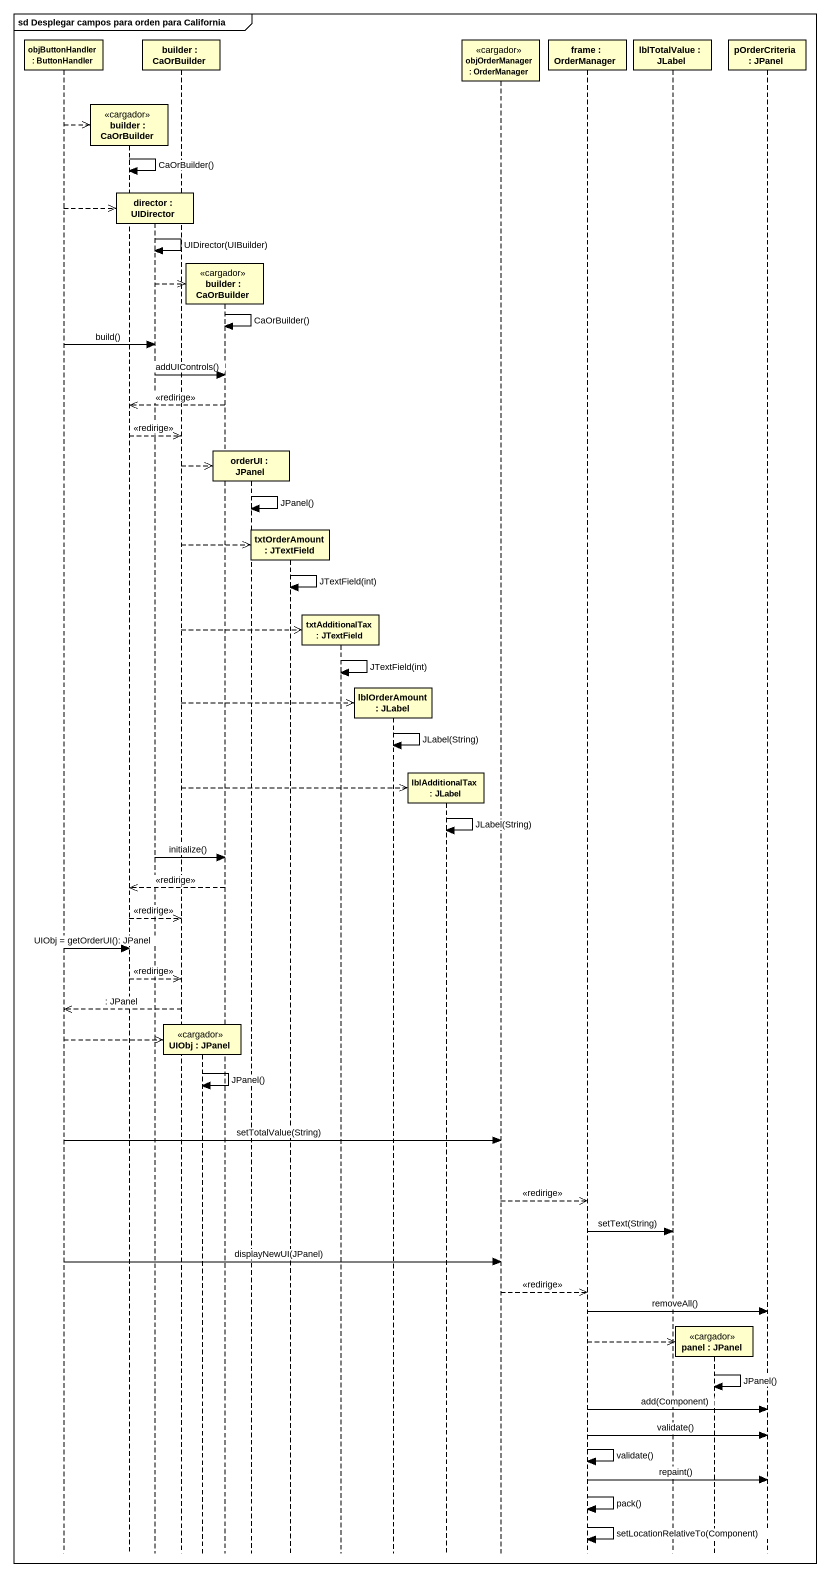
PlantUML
@startuml
mainframe sd Desplegar campos para orden para California
hide footbox
participant "objButtonHandler : ButtonHandler" as objButtonHandler
participant "builder : CaOrBuilder" as builder <<cargador>>
participant "director : UIDirector" as director
participant "builder : CaOrBuilder" as builder_2
participant "UIObj : JPanel" as UIObj <<cargador>>
participant "builder : CaOrBuilder" as builder_3 <<cargador>>
participant "orderUI : JPanel" as orderUI
participant "txtOrderAmount : JTextField" as txtOrderAmount
participant "txtAdditionalTax : JTextField" as txtAdditionalTax
participant "lblOrderAmount : JLabel" as lblOrderAmount
participant "lblAdditionalTax : JLabel" as lblAdditionalTax
participant "objOrderManager : OrderManager" as objOrderManager <<cargador>>
participant "frame : OrderManager" as frame_
participant "lblTotalValue : JLabel" as lblTotalValue
participant "panel : JPanel" as panel <<cargador>>
participant "pOrderCriteria : JPanel" as pOrderCriteria

objButtonHandler -->> builder **
builder -> builder : CaOrBuilder()
objButtonHandler -->> director **
director -> director : UIDirector(UIBuilder)
director -->> builder_3 **
builder_3 -> builder_3 : CaOrBuilder()
objButtonHandler -> director : build()
director -> builder_3 : addUIControls()
builder_3 -->> builder : <<redirige>>
builder -->> builder_2 : <<redirige>>
builder_2 -->> orderUI **
orderUI -> orderUI : JPanel()
builder_2 -->> txtOrderAmount **
txtOrderAmount -> txtOrderAmount : JTextField(int)
builder_2 -->> txtAdditionalTax **
txtAdditionalTax -> txtAdditionalTax : JTextField(int)
builder_2 -->> lblOrderAmount **
lblOrderAmount -> lblOrderAmount : JLabel(String)
builder_2 -->> lblAdditionalTax **
lblAdditionalTax -> lblAdditionalTax : JLabel(String)
director -> builder_3 : initialize()
builder_3 -->> builder : <<redirige>>
builder -->> builder_2 : <<redirige>>
objButtonHandler -> builder : UIObj = getOrderUI(): JPanel
builder -->> builder_2 : <<redirige>>
builder_2 -->> objButtonHandler : : JPanel
objButtonHandler -->> UIObj **
UIObj -> UIObj : JPanel()
objButtonHandler -> objOrderManager : setTotalValue(String)
objOrderManager -->> frame_ : <<redirige>>
frame_ -> lblTotalValue : setText(String)
objButtonHandler -> objOrderManager : displayNewUI(JPanel)
objOrderManager -->> frame_ : <<redirige>>
frame_ -> pOrderCriteria : removeAll()
frame_ -->> panel **
panel -> panel : JPanel()
frame_ -> pOrderCriteria : add(Component)
frame_ -> pOrderCriteria : validate()
frame_ -> frame_ : validate()
frame_ -> pOrderCriteria : repaint()
frame_ -> frame_ : pack()
frame_ -> frame_ : setLocationRelativeTo(Component)
@enduml
